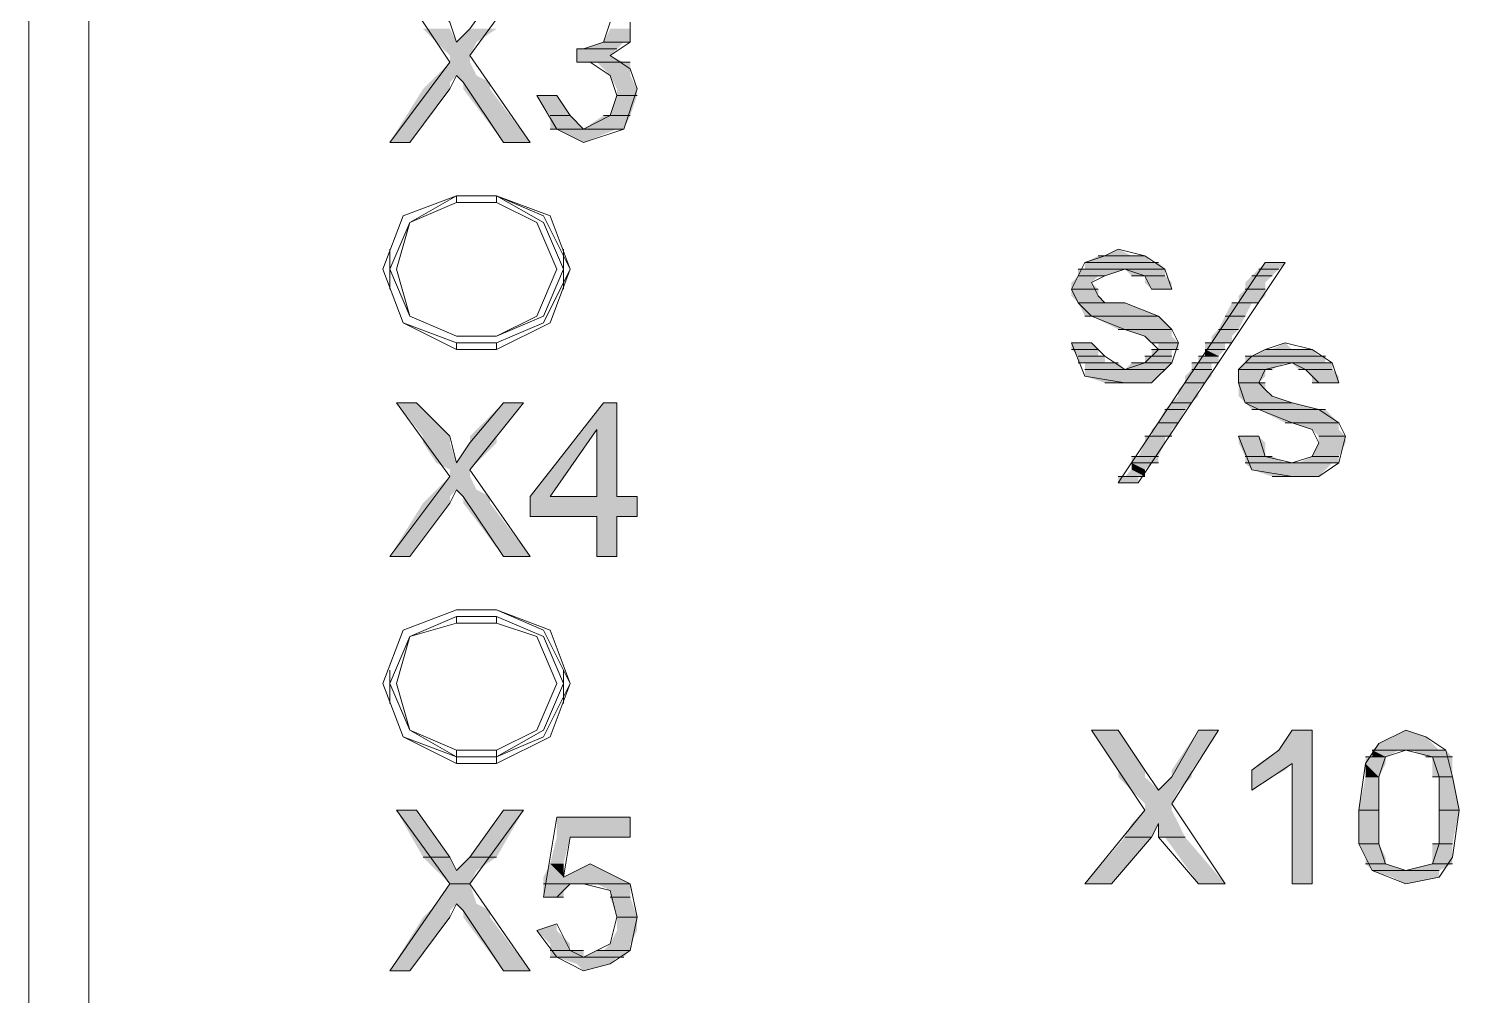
# Model space of a CAD drawing. Header units: millimetres. Extents: x 41 to 1635, y 11 to 1528.
# Drawn here: x 952.25 to 964.46, y 1153.17 to 1161.36 of the extents above; entities that cross this region are included whole.
import ezdxf

# ---------------------------------------------------------------- set-up
doc = ezdxf.new("R2010")
doc.units = ezdxf.units.MM
doc.header["$LTSCALE"] = 8
for name, color, linetype in [('Layer1', 3, 'CONTINUOUS'), ('PDF_Geometry', 7, 'CONTINUOUS'), ('PDF_Solid Fills', 7, 'CONTINUOUS')]:
    doc.layers.add(name, color=color, linetype=linetype)

# ---------------------------------------------------------------- blocks, each defined once
blk = doc.blocks.new('28SS211R')
at = {"layer": 'PDF_Geometry', "lineweight": 9}
for points in [[(0.177, 0.185), (0.177, -90.174), (45.384, -90.174), (45.894, -90.174)], [(45.894, -0.269), (-0.333, -0.269), (-0.333, -89.721)], [(4.595, -36.865), (4.539, -37.035), (4.369, -37.092), (4.312, -37.092), (4.312, -37.205), (4.425, -37.205), (4.595, -37.319), (4.652, -37.488), (4.595, -37.658), (4.369, -37.772), (4.255, -37.658), (4.142, -37.488), (3.972, -37.488), (4.142, -37.772), (4.369, -37.885), (4.709, -37.772), (4.822, -37.432), (4.765, -37.262), (4.595, -37.149), (4.765, -37.035), (4.765, -36.865)], [(3.292, -39.641), (2.839, -39.415), (2.669, -38.961), (2.839, -38.508), (3.292, -38.338), (3.292, -38.395)], [(3.292, -39.528), (2.896, -39.358), (2.726, -38.961), (2.896, -38.565), (3.292, -38.338), (2.839, -38.508), (2.669, -38.961), (2.839, -39.415), (3.292, -39.585)], [(3.292, -38.395), (2.896, -38.565), (2.783, -38.961), (2.896, -39.358), (3.292, -39.528)], [(3.292, -38.338), (3.292, -38.338)], [(3.292, -38.338), (3.632, -38.338), (3.292, -38.338), (3.632, -38.338), (3.632, -38.395)], [(3.632, -38.395), (3.292, -38.395)], [(3.632, -38.338), (3.632, -38.338)], [(3.632, -38.338), (4.086, -38.508), (4.255, -38.961), (4.086, -39.415), (3.632, -39.641), (3.632, -39.585)], [(3.632, -39.585), (4.029, -39.415), (4.255, -38.961), (4.029, -38.508), (3.632, -38.338)], [(3.632, -38.395), (3.972, -38.565), (4.142, -38.961), (3.972, -39.358), (3.632, -39.528), (4.029, -39.358), (4.199, -38.961), (4.029, -38.565), (3.632, -38.338)], [(2.726, -39.131), (2.726, -38.791)], [(4.199, -39.131), (4.199, -38.791)], [(8.958, -39.245), (8.788, -39.245), (8.731, -39.188), (8.674, -39.075), (8.788, -39.018), (8.958, -38.961), (9.127, -39.018), (9.184, -39.131), (9.354, -39.131), (9.297, -38.961), (9.127, -38.848), (8.901, -38.791), (8.788, -38.848), (8.618, -38.905), (8.561, -39.018), (8.504, -39.131), (8.561, -39.245), (8.674, -39.358), (8.958, -39.471), (9.127, -39.528), (9.241, -39.641), (9.127, -39.755), (8.958, -39.811), (8.788, -39.698), (8.674, -39.585), (8.504, -39.585), (8.618, -39.868)], [(8.618, -39.868), (8.958, -39.924), (9.184, -39.924), (9.354, -39.755), (9.411, -39.585), (9.354, -39.471), (9.241, -39.358), (8.958, -39.245)], [(3.292, -39.528), (3.292, -39.528)], [(3.632, -39.528), (3.632, -39.528)], [(3.632, -39.641), (3.292, -39.641), (3.292, -39.585)], [(3.292, -39.585), (3.632, -39.585)], [(3.292, -43.097), (2.839, -42.927), (2.669, -42.474), (2.839, -42.021), (3.292, -41.851), (2.839, -42.021), (2.669, -42.474), (2.839, -42.927), (3.292, -43.154)], [(3.292, -41.851), (3.292, -41.851)], [(3.632, -41.851), (3.632, -41.851)], [(3.632, -41.851), (4.029, -42.021), (4.255, -42.474), (4.029, -42.927), (3.632, -43.097), (3.632, -43.04)], [(3.632, -41.851), (4.086, -42.021), (4.255, -42.474), (4.086, -42.927), (3.632, -43.154), (3.632, -43.097)], [(3.292, -43.097), (2.896, -42.87), (2.726, -42.474), (2.896, -42.077), (3.292, -41.907), (3.292, -41.964)], [(3.292, -41.964), (2.896, -42.077), (2.783, -42.474), (2.896, -42.87), (3.292, -43.04)], [(3.292, -41.907), (3.632, -41.907), (3.632, -41.964)], [(3.632, -41.964), (3.292, -41.964)], [(3.632, -43.097), (4.029, -42.87), (4.199, -42.474), (4.029, -42.077), (3.632, -41.907)], [(3.632, -43.04), (3.972, -42.87), (4.142, -42.474), (3.972, -42.077), (3.632, -41.964)], [(2.726, -42.644), (2.726, -42.361)], [(4.199, -42.644), (4.199, -42.361)], [(3.292, -43.097), (3.632, -43.097), (3.292, -43.097), (3.292, -43.04)], [(3.292, -43.04), (3.632, -43.04)], [(3.632, -43.154), (3.292, -43.154), (3.292, -43.097)]]:
    blk.add_lwpolyline(points, dxfattribs=at)
for points in [[(2.896, -37.885), (3.236, -37.432), (3.292, -37.319), (3.349, -37.375), (3.689, -37.885), (3.916, -37.885), (3.406, -37.149), (3.859, -36.525), (3.689, -36.525), (3.406, -36.922), (3.292, -37.035), (3.236, -36.865), (2.952, -36.525), (2.783, -36.525), (3.236, -37.205), (2.726, -37.885)], [(4.312, -37.092), (4.369, -37.092)], [(4.369, -37.092), (4.652, -37.092)], [(4.369, -37.092), (4.652, -37.092)], [(4.539, -37.035), (4.709, -37.035)], [(4.539, -37.035), (4.765, -37.035), (4.709, -37.035)], [(4.312, -37.205), (4.425, -37.205), (4.312, -37.205)], [(4.425, -37.205), (4.765, -37.205)], [(4.425, -37.205), (4.765, -37.205)], [(4.142, -37.488), (3.972, -37.488), (4.142, -37.488)], [(4.652, -37.488), (4.822, -37.488)], [(4.652, -37.488), (4.822, -37.488)], [(4.652, -37.488), (4.822, -37.488)], [(4.652, -37.488), (4.822, -37.488)], [(4.086, -37.658), (4.255, -37.658)], [(4.086, -37.658), (4.255, -37.658)], [(4.595, -37.658), (4.539, -37.658), (4.765, -37.658)], [(4.595, -37.658), (4.765, -37.658)], [(4.086, -37.772), (4.709, -37.772)], [(4.086, -37.772), (4.709, -37.772)], [(4.142, -37.772), (4.652, -37.772)], [(4.142, -37.772), (4.709, -37.772), (4.652, -37.772)], [(2.726, -37.885), (2.896, -37.885)], [(3.689, -37.885), (3.916, -37.885)], [(8.618, -38.905), (9.241, -38.905)], [(8.618, -38.905), (9.241, -38.905)], [(8.788, -38.848), (8.731, -38.848), (9.127, -38.848)], [(8.788, -38.848), (9.127, -38.848)], [(9.071, -40.774), (10.317, -38.905), (10.147, -38.905), (8.901, -40.774)], [(10.147, -38.905), (10.317, -38.905)], [(8.618, -38.961), (8.561, -38.961), (9.297, -38.961)], [(8.561, -39.018), (8.788, -39.018)], [(8.561, -39.018), (8.788, -39.018)], [(8.561, -39.018), (8.731, -39.018)], [(8.561, -39.018), (8.788, -39.018), (8.731, -39.018)], [(8.618, -38.961), (9.297, -38.961)], [(9.014, -39.018), (9.297, -39.018)], [(9.014, -39.018), (9.297, -39.018)], [(9.071, -39.018), (9.297, -39.018)], [(9.071, -39.018), (9.297, -39.018)], [(10.034, -39.018), (10.204, -39.018)], [(10.034, -39.018), (10.204, -39.018)], [(10.034, -39.018), (10.204, -39.018)], [(10.034, -39.018), (10.204, -39.018)], [(10.091, -38.961), (10.261, -38.961)], [(10.091, -38.961), (10.261, -38.961)], [(8.504, -39.131), (8.731, -39.131)], [(8.504, -39.131), (8.731, -39.131)], [(8.504, -39.131), (8.731, -39.131)], [(8.504, -39.131), (8.731, -39.131)], [(9.184, -39.131), (9.297, -39.131)], [(9.184, -39.131), (9.354, -39.131), (9.297, -39.131)], [(9.184, -39.131), (9.297, -39.131), (9.184, -39.131)], [(9.977, -39.131), (10.147, -39.131)], [(9.977, -39.131), (10.147, -39.131)], [(9.977, -39.131), (10.147, -39.131)], [(9.977, -39.131), (10.147, -39.131)], [(8.561, -39.245), (8.958, -39.245)], [(8.561, -39.245), (8.958, -39.245)], [(8.561, -39.245), (8.958, -39.245)], [(8.561, -39.245), (8.958, -39.245)], [(9.921, -39.245), (9.864, -39.245), (10.034, -39.245)], [(9.864, -39.245), (10.034, -39.245)], [(9.864, -39.245), (10.034, -39.245)], [(9.921, -39.245), (10.091, -39.245), (10.034, -39.245)], [(8.618, -39.358), (9.241, -39.358)], [(8.618, -39.358), (9.241, -39.358)], [(9.807, -39.358), (9.977, -39.358)], [(9.807, -39.358), (9.977, -39.358)], [(3.632, -39.528), (3.292, -39.528)], [(8.901, -39.471), (9.354, -39.471)], [(8.901, -39.471), (9.354, -39.471)], [(9.751, -39.471), (9.921, -39.471)], [(9.751, -39.471), (9.921, -39.471)], [(8.674, -39.585), (8.504, -39.585), (8.674, -39.585)], [(8.504, -39.585), (8.674, -39.585)], [(8.504, -39.585), (8.674, -39.585)], [(8.504, -39.585), (8.674, -39.585)], [(8.504, -39.585), (8.674, -39.585)], [(8.504, -39.641), (8.731, -39.641)], [(8.504, -39.641), (8.731, -39.641)], [(8.504, -39.641), (8.731, -39.641)], [(8.504, -39.641), (8.731, -39.641)], [(9.184, -39.585), (9.411, -39.585)], [(9.184, -39.585), (9.411, -39.585)], [(9.184, -39.585), (9.411, -39.585)], [(9.184, -39.585), (9.411, -39.585)], [(9.184, -39.585), (9.411, -39.585)], [(9.184, -39.585), (9.411, -39.585)], [(9.241, -39.641), (9.184, -39.641), (9.354, -39.641)], [(9.241, -39.641), (9.411, -39.641)], [(9.241, -39.641), (9.411, -39.641)], [(9.241, -39.641), (9.411, -39.641), (9.354, -39.641)], [(9.694, -39.585), (9.637, -39.585), (9.864, -39.585)], [(9.637, -39.585), (9.807, -39.585)], [(9.637, -39.585), (9.864, -39.585), (9.807, -39.585)], [(9.637, -39.641), (9.807, -39.641)], [(9.637, -39.641), (9.807, -39.641)], [(9.637, -39.641), (9.807, -39.641)], [(9.637, -39.641), (9.807, -39.641)], [(9.694, -39.585), (9.864, -39.585)], [(9.694, -39.585), (9.864, -39.585)], [(9.694, -39.585), (9.864, -39.585)], [(10.034, -40.661), (10.374, -40.718), (10.6, -40.718), (10.77, -40.604), (10.827, -40.378), (10.77, -40.264), (10.6, -40.151), (10.374, -40.094), (10.204, -40.038), (10.147, -39.981), (10.091, -39.924), (10.147, -39.811), (10.374, -39.755), (10.487, -39.811), (10.6, -39.924), (10.77, -39.924), (10.714, -39.755), (10.544, -39.641), (10.317, -39.585), (10.147, -39.641), (10.034, -39.698), (9.921, -39.811), (9.921, -39.924), (9.977, -40.094), (10.091, -40.151), (10.374, -40.264), (10.544, -40.321), (10.6, -40.434), (10.544, -40.548), (10.374, -40.604), (10.147, -40.548), (10.091, -40.378), (9.921, -40.378)], [(10.204, -39.641), (10.147, -39.641), (10.43, -39.641)], [(10.147, -39.641), (10.544, -39.641)], [(10.147, -39.641), (10.544, -39.641)], [(10.204, -39.641), (10.43, -39.641)], [(8.561, -39.698), (8.788, -39.698)], [(8.561, -39.698), (8.788, -39.698)], [(8.561, -39.755), (8.788, -39.755)], [(8.561, -39.755), (8.788, -39.755)], [(8.561, -39.755), (8.844, -39.755)], [(8.561, -39.755), (8.844, -39.755)], [(8.618, -39.755), (8.901, -39.755)], [(8.618, -39.755), (8.901, -39.755)], [(9.071, -39.755), (9.014, -39.755), (9.354, -39.755)], [(9.127, -39.755), (9.071, -39.755), (9.354, -39.755)], [(9.071, -39.755), (9.354, -39.755)], [(9.184, -39.698), (9.127, -39.698), (9.354, -39.698)], [(9.127, -39.755), (9.354, -39.755)], [(9.127, -39.755), (9.354, -39.755)], [(9.127, -39.755), (9.354, -39.755)], [(9.184, -39.698), (9.354, -39.698)], [(9.581, -39.755), (9.524, -39.755), (9.694, -39.755)], [(9.637, -39.698), (9.581, -39.698), (9.751, -39.698)], [(9.581, -39.755), (9.751, -39.755)], [(9.581, -39.755), (9.751, -39.755)], [(9.581, -39.755), (9.694, -39.755)], [(9.581, -39.755), (9.751, -39.755), (9.694, -39.755)], [(9.581, -39.755), (9.694, -39.755)], [(9.637, -39.698), (9.751, -39.698)], [(10.034, -39.698), (9.977, -39.698), (10.657, -39.698)], [(9.977, -39.755), (10.714, -39.755)], [(9.977, -39.755), (10.714, -39.755)], [(9.977, -39.755), (10.714, -39.755)], [(9.977, -39.755), (10.714, -39.755)], [(9.977, -39.755), (10.317, -39.755)], [(9.977, -39.755), (10.374, -39.755), (10.317, -39.755)], [(10.034, -39.698), (10.657, -39.698)], [(10.374, -39.755), (10.714, -39.755)], [(10.374, -39.755), (10.714, -39.755)], [(8.618, -39.811), (8.958, -39.811)], [(8.618, -39.811), (8.958, -39.811)], [(8.618, -39.811), (9.297, -39.811)], [(8.618, -39.811), (9.297, -39.811)], [(8.618, -39.811), (9.297, -39.811)], [(8.618, -39.811), (9.297, -39.811)], [(8.958, -39.811), (9.297, -39.811)], [(8.958, -39.811), (9.297, -39.811)], [(9.524, -39.811), (9.694, -39.811)], [(9.524, -39.811), (9.694, -39.811)], [(9.524, -39.811), (9.694, -39.811)], [(9.524, -39.811), (9.694, -39.811)], [(9.524, -39.811), (9.694, -39.811)], [(9.524, -39.811), (9.694, -39.811)], [(9.921, -39.811), (10.204, -39.811)], [(9.921, -39.811), (10.204, -39.811)], [(9.921, -39.811), (10.147, -39.811)], [(9.921, -39.811), (10.204, -39.811), (10.147, -39.811)], [(9.921, -39.811), (10.147, -39.811)], [(9.921, -39.811), (10.147, -39.811)], [(10.43, -39.811), (10.714, -39.811)], [(10.43, -39.811), (10.714, -39.811)], [(10.43, -39.811), (10.714, -39.811)], [(10.43, -39.811), (10.714, -39.811)], [(10.487, -39.811), (10.714, -39.811)], [(10.487, -39.811), (10.714, -39.811)], [(8.788, -39.924), (9.184, -39.924)], [(8.788, -39.924), (9.184, -39.924)], [(8.788, -39.924), (9.127, -39.924)], [(8.788, -39.924), (9.184, -39.924), (9.127, -39.924)], [(8.844, -39.924), (9.071, -39.924)], [(8.844, -39.924), (9.127, -39.924), (9.071, -39.924)], [(8.901, -39.924), (8.958, -39.924)], [(8.901, -39.924), (9.071, -39.924), (8.958, -39.924)], [(8.958, -39.924), (8.958, -39.924)], [(9.467, -39.924), (9.637, -39.924)], [(9.467, -39.924), (9.637, -39.924)], [(9.467, -39.924), (9.637, -39.924)], [(9.467, -39.924), (9.637, -39.924)], [(9.467, -39.924), (9.637, -39.924)], [(9.467, -39.924), (9.637, -39.924)], [(9.467, -39.924), (9.637, -39.924)], [(9.467, -39.924), (9.637, -39.924)], [(9.467, -39.924), (9.637, -39.924)], [(9.467, -39.924), (9.637, -39.924)], [(9.921, -39.924), (10.091, -39.924)], [(9.921, -39.924), (10.091, -39.924)], [(9.921, -39.924), (10.147, -39.924)], [(9.921, -39.924), (10.147, -39.924)], [(9.921, -39.924), (10.147, -39.924)], [(9.921, -39.924), (10.147, -39.924)], [(9.921, -39.924), (10.147, -39.924)], [(9.921, -39.924), (10.147, -39.924)], [(9.921, -39.924), (10.147, -39.924)], [(9.921, -39.924), (10.147, -39.924)], [(10.544, -39.924), (10.77, -39.924)], [(10.544, -39.924), (10.77, -39.924)], [(10.544, -39.924), (10.77, -39.924)], [(10.544, -39.924), (10.77, -39.924)], [(10.6, -39.924), (10.714, -39.924)], [(10.6, -39.924), (10.77, -39.924), (10.714, -39.924)], [(10.6, -39.924), (10.714, -39.924), (10.6, -39.924)], [(2.896, -41.397), (3.236, -40.944), (3.292, -40.831), (3.349, -40.888), (3.689, -41.397), (3.916, -41.397), (3.406, -40.661), (3.859, -40.094), (3.689, -40.094), (3.406, -40.434), (3.292, -40.604), (3.236, -40.378), (2.952, -40.094), (2.783, -40.094), (3.236, -40.718), (2.726, -41.397)], [(2.783, -40.094), (2.952, -40.094)], [(3.689, -40.094), (3.859, -40.094)], [(4.652, -41.397), (4.652, -41.058), (4.822, -41.058), (4.822, -40.888), (4.652, -40.888), (4.652, -40.094), (4.539, -40.094), (3.916, -40.888), (3.916, -41.058), (4.482, -41.058), (4.482, -41.397)], [(4.539, -40.094), (4.652, -40.094)], [(9.297, -40.151), (9.467, -40.151)], [(9.297, -40.151), (9.467, -40.151)], [(9.354, -40.094), (9.524, -40.094)], [(9.354, -40.094), (9.524, -40.094)], [(9.977, -40.094), (10.374, -40.094)], [(9.977, -40.094), (10.374, -40.094)], [(10.034, -40.151), (10.657, -40.151)], [(10.034, -40.151), (10.657, -40.151)], [(9.241, -40.264), (9.411, -40.264)], [(9.241, -40.264), (9.411, -40.264)], [(10.317, -40.264), (10.77, -40.264)], [(10.317, -40.264), (10.77, -40.264)], [(4.086, -40.888), (4.482, -40.321), (4.482, -40.888)], [(9.184, -40.378), (9.127, -40.378), (9.297, -40.378)], [(9.127, -40.378), (9.297, -40.378)], [(9.127, -40.378), (9.297, -40.378)], [(9.184, -40.378), (9.354, -40.378), (9.297, -40.378)], [(10.091, -40.378), (9.921, -40.378), (10.091, -40.378)], [(9.921, -40.378), (10.091, -40.378)], [(9.921, -40.378), (10.091, -40.378)], [(10.6, -40.378), (10.827, -40.378)], [(10.6, -40.378), (10.827, -40.378)], [(10.6, -40.378), (10.827, -40.378)], [(10.6, -40.378), (10.827, -40.378)], [(9.071, -40.548), (9.014, -40.548), (9.241, -40.548)], [(9.014, -40.604), (9.184, -40.604)], [(9.014, -40.604), (9.241, -40.604), (9.184, -40.604)], [(9.071, -40.548), (9.241, -40.548)], [(9.977, -40.548), (10.204, -40.548)], [(9.977, -40.548), (10.204, -40.548)], [(9.977, -40.604), (10.374, -40.604)], [(9.977, -40.604), (10.374, -40.604)], [(10.43, -40.604), (10.374, -40.604), (10.714, -40.604)], [(10.43, -40.604), (10.77, -40.604), (10.714, -40.604)], [(10.544, -40.548), (10.77, -40.548)], [(10.544, -40.548), (10.77, -40.548)], [(8.958, -40.718), (8.901, -40.718), (9.071, -40.718)], [(8.901, -40.774), (9.071, -40.774)], [(8.958, -40.718), (9.127, -40.718), (9.071, -40.718)], [(10.204, -40.718), (10.6, -40.718), (10.374, -40.718)], [(4.086, -40.888), (4.482, -40.888)], [(4.652, -40.888), (4.822, -40.888)], [(3.916, -41.058), (4.482, -41.058)], [(4.652, -41.058), (4.822, -41.058)], [(2.726, -41.397), (2.896, -41.397)], [(3.689, -41.397), (3.916, -41.397)], [(4.482, -41.397), (4.652, -41.397)], [(3.292, -41.851), (3.632, -41.851)], [(8.844, -44.173), (9.184, -43.777), (9.241, -43.663), (9.241, -43.777), (9.581, -44.173), (9.807, -44.173), (9.354, -43.494), (9.751, -42.87), (9.581, -42.87), (9.354, -43.267), (9.241, -43.38), (9.127, -43.21), (8.901, -42.87), (8.674, -42.87), (9.127, -43.55), (8.618, -44.173)], [(8.674, -42.87), (8.901, -42.87)], [(9.581, -42.87), (9.751, -42.87)], [(10.544, -42.87), (10.374, -42.87), (10.261, -43.04), (10.034, -43.21), (10.034, -43.38), (10.204, -43.267), (10.374, -43.154), (10.374, -44.173), (10.544, -44.173)], [(10.374, -42.87), (10.544, -42.87)], [(11.054, -44.06), (11.337, -44.173), (11.62, -44.117), (11.733, -43.947), (11.79, -43.55), (11.733, -43.267), (11.677, -43.04), (11.507, -42.927), (11.337, -42.87), (11.11, -42.984), (10.997, -43.154), (10.94, -43.55), (10.94, -43.833)], [(11.054, -43.04), (11.28, -43.04)], [(11.054, -43.04), (11.337, -43.04), (11.28, -43.04)], [(11.167, -43.097), (11.337, -43.04), (11.563, -43.097), (11.62, -43.267), (11.62, -43.55), (11.62, -43.833), (11.563, -44.003), (11.337, -44.06), (11.167, -44.003), (11.11, -43.833), (11.11, -43.55), (11.11, -43.267)], [(11.337, -43.04), (11.677, -43.04)], [(11.337, -43.04), (11.677, -43.04)], [(11.054, -43.097), (10.997, -43.097), (11.167, -43.097)], [(11.054, -43.097), (11.167, -43.097)], [(11.507, -43.097), (11.733, -43.097)], [(11.507, -43.097), (11.733, -43.097)], [(10.997, -43.267), (11.11, -43.267)], [(10.997, -43.267), (11.11, -43.267)], [(10.997, -43.267), (11.11, -43.267)], [(10.997, -43.267), (11.11, -43.267)], [(11.563, -43.267), (11.733, -43.267)], [(11.563, -43.267), (11.733, -43.267)], [(11.62, -43.267), (11.733, -43.267)], [(11.62, -43.267), (11.733, -43.267)], [(2.896, -44.91), (3.236, -44.457), (3.292, -44.343), (3.349, -44.4), (3.689, -44.91), (3.916, -44.91), (3.406, -44.173), (3.859, -43.55), (3.689, -43.55), (3.406, -43.947), (3.292, -44.06), (3.236, -43.947), (2.952, -43.55), (2.783, -43.55), (3.236, -44.173), (2.726, -44.91)], [(2.783, -43.55), (2.952, -43.55)], [(3.689, -43.55), (3.859, -43.55)], [(10.94, -43.55), (11.11, -43.55)], [(10.94, -43.55), (11.11, -43.55)], [(11.62, -43.55), (11.79, -43.55)], [(11.62, -43.55), (11.79, -43.55)], [(4.142, -44.796), (4.369, -44.91), (4.595, -44.853), (4.765, -44.74), (4.822, -44.457), (4.765, -44.173), (4.425, -44.003), (4.199, -44.117), (4.255, -43.777), (4.765, -43.777), (4.765, -43.607), (4.142, -43.607), (4.029, -44.287), (4.142, -44.287), (4.255, -44.173), (4.369, -44.173), (4.595, -44.23), (4.652, -44.457), (4.595, -44.683), (4.369, -44.796), (4.255, -44.74), (4.142, -44.513), (3.972, -44.57)], [(4.142, -43.607), (4.765, -43.607)], [(4.255, -43.777), (4.765, -43.777)], [(8.958, -43.777), (9.184, -43.777)], [(8.958, -43.777), (9.184, -43.777)], [(9.241, -43.777), (9.467, -43.777)], [(9.241, -43.777), (9.467, -43.777)], [(3.009, -43.947), (3.236, -43.947)], [(3.009, -43.947), (3.236, -43.947)], [(3.406, -43.947), (3.632, -43.947)], [(3.406, -43.947), (3.632, -43.947)], [(10.94, -43.833), (11.11, -43.833)], [(10.94, -43.833), (11.11, -43.833)], [(10.94, -43.833), (11.11, -43.833)], [(10.94, -43.833), (11.11, -43.833)], [(11.62, -43.833), (11.563, -43.833), (11.733, -43.833)], [(11.62, -43.833), (11.733, -43.833)], [(11.62, -43.833), (11.733, -43.833)], [(11.62, -43.833), (11.733, -43.833)], [(10.997, -44.003), (11.167, -44.003)], [(10.997, -44.003), (11.167, -44.003)], [(11.054, -44.06), (11.337, -44.06)], [(11.054, -44.06), (11.337, -44.06)], [(11.337, -44.06), (11.62, -44.06)], [(11.337, -44.06), (11.62, -44.06)], [(11.563, -44.003), (11.733, -44.003)], [(11.563, -44.003), (11.733, -44.003)], [(3.236, -44.173), (3.406, -44.173)], [(3.236, -44.173), (3.406, -44.173)], [(4.029, -44.173), (4.765, -44.173)], [(4.029, -44.173), (4.765, -44.173)], [(4.029, -44.173), (4.255, -44.173)], [(4.029, -44.173), (4.369, -44.173), (4.255, -44.173)], [(4.369, -44.173), (4.765, -44.173)], [(4.369, -44.173), (4.765, -44.173)], [(8.618, -44.173), (8.844, -44.173)], [(9.581, -44.173), (9.807, -44.173)], [(10.374, -44.173), (10.544, -44.173)], [(4.029, -44.287), (4.199, -44.287), (4.142, -44.287)], [(4.595, -44.287), (4.765, -44.287)], [(4.595, -44.287), (4.765, -44.287)], [(4.652, -44.457), (4.822, -44.457)], [(4.652, -44.457), (4.822, -44.457)], [(4.086, -44.74), (4.369, -44.74)], [(4.086, -44.74), (4.369, -44.74)], [(4.086, -44.796), (4.652, -44.796)], [(4.086, -44.796), (4.709, -44.796), (4.652, -44.796)], [(4.539, -44.74), (4.482, -44.74), (4.765, -44.74)], [(4.539, -44.74), (4.765, -44.74)], [(2.726, -44.91), (2.896, -44.91)], [(3.689, -44.91), (3.916, -44.91)]]:
    blk.add_lwpolyline(points, close=True, dxfattribs=at)
at = {"layer": 'PDF_Solid Fills', "lineweight": 9, "transparency": 33554559}
for points in [[(3.009, -36.922), (3.122, -37.035), (3.292, -37.035)], [(3.009, -36.922), (3.236, -36.922), (3.292, -37.035)], [(3.406, -36.922), (3.292, -37.035), (3.462, -37.035)], [(3.406, -36.922), (3.632, -36.922), (3.462, -37.035)], [(4.595, -36.922), (4.539, -37.035), (4.765, -37.035)], [(4.595, -36.922), (4.765, -36.922), (4.765, -37.035)], [(3.122, -37.035), (3.236, -37.149), (3.406, -37.149)], [(3.122, -37.035), (3.462, -37.035), (3.406, -37.149)], [(4.312, -37.092), (4.312, -37.149), (4.595, -37.149)], [(4.312, -37.092), (4.652, -37.092), (4.595, -37.149)], [(4.539, -37.035), (4.369, -37.092), (4.652, -37.092)], [(4.539, -37.035), (4.709, -37.035), (4.652, -37.092)], [(3.236, -37.205), (3.122, -37.319), (3.462, -37.319)], [(3.236, -37.149), (3.236, -37.205), (3.406, -37.205)], [(3.236, -37.149), (3.406, -37.149), (3.406, -37.205)], [(3.236, -37.205), (3.406, -37.205), (3.462, -37.319)], [(4.312, -37.149), (4.312, -37.205), (4.709, -37.205)], [(4.312, -37.149), (4.595, -37.149), (4.709, -37.205)], [(4.482, -37.205), (4.539, -37.262), (4.765, -37.262)], [(4.482, -37.205), (4.765, -37.205), (4.765, -37.262)], [(3.122, -37.319), (3.066, -37.375), (3.236, -37.375)], [(3.122, -37.319), (3.292, -37.319), (3.236, -37.375)], [(3.292, -37.319), (3.349, -37.375), (3.576, -37.375)], [(3.292, -37.319), (3.462, -37.319), (3.576, -37.375)], [(4.539, -37.262), (4.595, -37.319), (4.765, -37.319)], [(4.539, -37.262), (4.765, -37.262), (4.765, -37.319)], [(4.595, -37.319), (4.652, -37.432), (4.822, -37.432)], [(4.595, -37.319), (4.765, -37.319), (4.822, -37.432)], [(3.009, -37.432), (2.726, -37.885), (2.896, -37.885)], [(3.009, -37.432), (3.236, -37.432), (2.896, -37.885)], [(3.066, -37.375), (3.009, -37.432), (3.236, -37.432)], [(3.066, -37.375), (3.236, -37.375), (3.236, -37.432)], [(3.349, -37.375), (3.349, -37.432), (3.576, -37.432)], [(3.349, -37.375), (3.576, -37.375), (3.576, -37.432)], [(3.349, -37.432), (3.689, -37.885), (3.916, -37.885)], [(3.349, -37.432), (3.576, -37.432), (3.916, -37.885)], [(4.652, -37.432), (4.652, -37.488), (4.822, -37.488)], [(4.652, -37.432), (4.822, -37.432), (4.822, -37.488)], [(3.972, -37.488), (4.086, -37.658), (4.255, -37.658)], [(3.972, -37.488), (4.142, -37.488), (4.255, -37.658)], [(4.652, -37.488), (4.595, -37.658), (4.765, -37.658)], [(4.652, -37.488), (4.822, -37.488), (4.765, -37.658)], [(4.086, -37.658), (4.086, -37.772), (4.369, -37.772)], [(4.086, -37.658), (4.255, -37.658), (4.369, -37.772)], [(4.539, -37.658), (4.369, -37.772), (4.709, -37.772)], [(4.539, -37.658), (4.765, -37.658), (4.709, -37.772)], [(4.142, -37.772), (4.652, -37.772), (4.369, -37.885)], [(8.901, -38.791), (8.788, -38.848), (9.014, -38.848)], [(8.731, -38.848), (8.618, -38.905), (9.184, -38.905)], [(8.618, -38.905), (8.618, -38.961), (9.297, -38.961)], [(8.618, -38.905), (9.241, -38.905), (9.297, -38.961)], [(8.731, -38.848), (9.127, -38.848), (9.184, -38.905)], [(10.147, -38.905), (10.091, -38.961), (10.261, -38.961)], [(10.147, -38.905), (10.317, -38.905), (10.261, -38.961)], [(8.561, -39.018), (8.504, -39.075), (8.674, -39.075)], [(8.561, -38.961), (8.561, -39.018), (8.788, -39.018)], [(8.561, -38.961), (8.958, -38.961), (8.788, -39.018)], [(8.561, -39.018), (8.731, -39.018), (8.674, -39.075)], [(8.958, -38.961), (9.014, -39.018), (9.297, -39.018)], [(8.958, -38.961), (9.297, -38.961), (9.297, -39.018)], [(9.127, -39.018), (9.127, -39.075), (9.354, -39.075)], [(9.127, -39.018), (9.297, -39.018), (9.354, -39.075)], [(10.034, -39.018), (9.977, -39.075), (10.147, -39.075)], [(10.091, -38.961), (10.034, -39.018), (10.204, -39.018)], [(10.034, -39.018), (10.204, -39.018), (10.147, -39.075)], [(10.091, -38.961), (10.261, -38.961), (10.204, -39.018)], [(8.504, -39.075), (8.504, -39.131), (8.731, -39.131)], [(8.504, -39.075), (8.674, -39.075), (8.731, -39.131)], [(8.504, -39.131), (8.504, -39.188), (8.731, -39.188)], [(8.504, -39.131), (8.731, -39.131), (8.731, -39.188)], [(8.504, -39.188), (8.561, -39.245), (8.788, -39.245)], [(8.504, -39.188), (8.731, -39.188), (8.788, -39.245)], [(9.127, -39.075), (9.184, -39.131), (9.354, -39.131)], [(9.127, -39.075), (9.354, -39.075), (9.354, -39.131)], [(9.977, -39.131), (9.921, -39.188), (10.147, -39.188)], [(9.921, -39.188), (9.921, -39.245), (10.091, -39.245)], [(9.921, -39.188), (10.147, -39.188), (10.091, -39.245)], [(9.977, -39.075), (9.977, -39.131), (10.147, -39.131)], [(9.977, -39.075), (10.147, -39.075), (10.147, -39.131)], [(9.977, -39.131), (10.147, -39.131), (10.147, -39.188)], [(8.561, -39.245), (8.618, -39.358), (9.241, -39.358)], [(8.561, -39.245), (8.958, -39.245), (9.241, -39.358)], [(9.864, -39.245), (9.807, -39.358), (9.977, -39.358)], [(9.864, -39.245), (10.034, -39.245), (9.977, -39.358)], [(8.674, -39.358), (8.901, -39.471), (9.354, -39.471)], [(8.674, -39.358), (9.241, -39.358), (9.354, -39.471)], [(9.807, -39.358), (9.751, -39.471), (9.921, -39.471)], [(9.807, -39.358), (9.977, -39.358), (9.921, -39.471)], [(8.958, -39.471), (9.127, -39.528), (9.354, -39.528)], [(8.958, -39.471), (9.354, -39.471), (9.354, -39.528)], [(9.127, -39.528), (9.184, -39.585), (9.411, -39.585)], [(9.127, -39.528), (9.354, -39.528), (9.411, -39.585)], [(9.751, -39.471), (9.694, -39.528), (9.864, -39.528)], [(9.694, -39.528), (9.694, -39.585), (9.864, -39.585)], [(9.694, -39.528), (9.864, -39.528), (9.864, -39.585)], [(9.751, -39.471), (9.921, -39.471), (9.864, -39.528)], [(8.504, -39.585), (8.504, -39.641), (8.731, -39.641)], [(8.504, -39.585), (8.674, -39.585), (8.731, -39.641)], [(8.504, -39.641), (8.561, -39.698), (8.731, -39.698)], [(8.504, -39.641), (8.731, -39.641), (8.731, -39.698)], [(9.184, -39.641), (9.184, -39.698), (9.354, -39.698)], [(9.184, -39.641), (9.354, -39.641), (9.354, -39.698)], [(9.241, -39.585), (9.241, -39.641), (9.411, -39.641)], [(9.241, -39.585), (9.411, -39.585), (9.411, -39.641)], [(9.637, -39.585), (9.637, -39.641), (9.807, -39.641)], [(9.637, -39.585), (9.807, -39.585), (9.807, -39.641)], [(9.637, -39.641), (9.637, -39.698), (9.751, -39.698)], [(9.637, -39.641), (9.807, -39.641), (9.751, -39.698)], [(10.147, -39.641), (10.034, -39.698), (10.6, -39.698)], [(10.147, -39.641), (10.544, -39.641), (10.6, -39.698)], [(10.317, -39.585), (10.204, -39.641), (10.374, -39.641)], [(8.561, -39.698), (8.561, -39.754), (8.788, -39.754)], [(8.561, -39.698), (8.788, -39.698), (8.788, -39.754)], [(8.618, -39.755), (8.618, -39.811), (8.958, -39.811)], [(8.618, -39.755), (8.901, -39.755), (8.958, -39.811)], [(9.014, -39.755), (8.958, -39.811), (9.297, -39.811)], [(9.014, -39.755), (9.354, -39.755), (9.297, -39.811)], [(9.127, -39.698), (9.127, -39.754), (9.354, -39.754)], [(9.127, -39.698), (9.354, -39.698), (9.354, -39.754)], [(9.524, -39.755), (9.524, -39.811), (9.694, -39.811)], [(9.524, -39.755), (9.694, -39.755), (9.694, -39.811)], [(9.581, -39.698), (9.581, -39.754), (9.751, -39.754)], [(9.581, -39.698), (9.751, -39.698), (9.751, -39.754)], [(9.977, -39.755), (9.921, -39.811), (10.204, -39.811)], [(9.977, -39.698), (9.977, -39.754), (10.657, -39.754)], [(9.977, -39.698), (10.657, -39.698), (10.657, -39.754)], [(9.977, -39.755), (10.317, -39.755), (10.204, -39.811)], [(10.374, -39.755), (10.43, -39.811), (10.714, -39.811)], [(10.374, -39.755), (10.714, -39.755), (10.714, -39.811)], [(8.618, -39.811), (8.618, -39.868), (9.241, -39.868)], [(8.618, -39.811), (9.297, -39.811), (9.241, -39.868)], [(8.618, -39.868), (8.788, -39.924), (9.184, -39.924)], [(8.618, -39.868), (9.241, -39.868), (9.184, -39.924)], [(9.524, -39.811), (9.467, -39.868), (9.694, -39.868)], [(9.467, -39.868), (9.467, -39.924), (9.637, -39.924)], [(9.467, -39.868), (9.694, -39.868), (9.637, -39.924)], [(9.524, -39.811), (9.694, -39.811), (9.694, -39.868)], [(9.921, -39.811), (9.921, -39.868), (10.147, -39.868)], [(9.921, -39.811), (10.147, -39.811), (10.147, -39.868)], [(9.921, -39.868), (9.921, -39.924), (10.091, -39.924)], [(9.921, -39.868), (10.147, -39.868), (10.091, -39.924)], [(10.487, -39.811), (10.544, -39.868), (10.77, -39.868)], [(10.487, -39.811), (10.714, -39.811), (10.77, -39.868)], [(10.544, -39.868), (10.544, -39.924), (10.77, -39.924)], [(10.544, -39.868), (10.77, -39.868), (10.77, -39.924)], [(9.411, -40.038), (9.354, -40.094), (9.524, -40.094)], [(9.467, -39.924), (9.411, -39.981), (9.581, -39.981)], [(9.411, -39.981), (9.411, -40.038), (9.581, -40.038)], [(9.411, -39.981), (9.581, -39.981), (9.581, -40.038)], [(9.411, -40.038), (9.581, -40.038), (9.524, -40.094)], [(9.467, -39.924), (9.637, -39.924), (9.581, -39.981)], [(9.921, -39.924), (9.921, -39.981), (10.147, -39.981)], [(9.921, -39.924), (10.147, -39.924), (10.147, -39.981)], [(9.921, -39.981), (9.921, -40.038), (10.204, -40.038)], [(9.921, -39.981), (10.147, -39.981), (10.204, -40.038)], [(9.921, -40.038), (9.977, -40.094), (10.374, -40.094)], [(9.921, -40.038), (10.204, -40.038), (10.374, -40.094)], [(2.783, -40.094), (3.009, -40.378), (3.236, -40.378)], [(2.783, -40.094), (2.952, -40.094), (3.236, -40.378)], [(3.689, -40.094), (3.406, -40.378), (3.632, -40.378)], [(3.689, -40.094), (3.859, -40.094), (3.632, -40.378)], [(4.539, -40.094), (4.369, -40.321), (4.652, -40.321)], [(4.539, -40.094), (4.652, -40.094), (4.652, -40.321)], [(9.297, -40.151), (9.241, -40.264), (9.411, -40.264)], [(9.354, -40.094), (9.297, -40.151), (9.467, -40.151)], [(9.297, -40.151), (9.467, -40.151), (9.411, -40.264)], [(9.354, -40.094), (9.524, -40.094), (9.467, -40.151)], [(9.977, -40.094), (10.034, -40.151), (10.6, -40.151)], [(9.977, -40.094), (10.374, -40.094), (10.6, -40.151)], [(10.091, -40.151), (10.317, -40.264), (10.77, -40.264)], [(10.091, -40.151), (10.657, -40.151), (10.77, -40.264)], [(9.241, -40.264), (9.184, -40.321), (9.354, -40.321)], [(9.241, -40.264), (9.411, -40.264), (9.354, -40.321)], [(10.374, -40.264), (10.544, -40.321), (10.77, -40.321)], [(10.374, -40.264), (10.77, -40.264), (10.77, -40.321)], [(3.009, -40.378), (3.009, -40.434), (3.236, -40.434)], [(3.009, -40.378), (3.236, -40.378), (3.236, -40.434)], [(3.406, -40.378), (3.406, -40.434), (3.632, -40.434)], [(3.406, -40.378), (3.632, -40.378), (3.632, -40.434)], [(4.369, -40.321), (3.916, -40.888), (4.086, -40.888)], [(4.369, -40.321), (4.482, -40.321), (4.086, -40.888)], [(4.482, -40.321), (4.482, -40.888), (4.652, -40.888)], [(4.482, -40.321), (4.652, -40.321), (4.652, -40.888)], [(9.127, -40.378), (9.127, -40.434), (9.297, -40.434)], [(9.127, -40.378), (9.297, -40.378), (9.297, -40.434)], [(9.184, -40.321), (9.184, -40.378), (9.354, -40.378)], [(9.184, -40.321), (9.354, -40.321), (9.354, -40.378)], [(9.921, -40.378), (9.921, -40.434), (10.147, -40.434)], [(9.921, -40.378), (10.091, -40.378), (10.147, -40.434)], [(10.544, -40.321), (10.6, -40.378), (10.827, -40.378)], [(10.544, -40.321), (10.77, -40.321), (10.827, -40.378)], [(10.6, -40.378), (10.6, -40.434), (10.827, -40.434)], [(10.6, -40.378), (10.827, -40.378), (10.827, -40.434)], [(3.009, -40.434), (3.122, -40.604), (3.292, -40.604)], [(3.009, -40.434), (3.236, -40.434), (3.292, -40.604)], [(3.406, -40.434), (3.292, -40.604), (3.462, -40.604)], [(3.406, -40.434), (3.632, -40.434), (3.462, -40.604)], [(9.127, -40.434), (9.071, -40.548), (9.241, -40.548)], [(9.127, -40.434), (9.297, -40.434), (9.241, -40.548)], [(9.921, -40.434), (9.977, -40.548), (10.147, -40.548)], [(9.921, -40.434), (10.147, -40.434), (10.147, -40.548)], [(10.6, -40.434), (10.544, -40.548), (10.77, -40.548)], [(10.6, -40.434), (10.827, -40.434), (10.77, -40.548)], [(3.122, -40.604), (3.236, -40.661), (3.406, -40.661)], [(3.122, -40.604), (3.462, -40.604), (3.406, -40.661)], [(9.014, -40.548), (9.014, -40.604), (9.241, -40.604)], [(9.014, -40.548), (9.241, -40.548), (9.241, -40.604)], [(9.014, -40.604), (9.014, -40.661), (9.127, -40.661)], [(9.014, -40.604), (9.184, -40.604), (9.127, -40.661)], [(9.977, -40.548), (9.977, -40.604), (10.317, -40.604)], [(9.977, -40.548), (10.204, -40.548), (10.317, -40.604)], [(9.977, -40.604), (10.034, -40.661), (10.657, -40.661)], [(9.977, -40.604), (10.714, -40.604), (10.657, -40.661)], [(10.544, -40.548), (10.43, -40.604), (10.77, -40.604)], [(10.544, -40.548), (10.77, -40.548), (10.77, -40.604)], [(3.236, -40.718), (3.122, -40.831), (3.462, -40.831)], [(3.236, -40.661), (3.236, -40.718), (3.406, -40.718)], [(3.236, -40.661), (3.406, -40.661), (3.406, -40.718)], [(3.236, -40.718), (3.406, -40.718), (3.462, -40.831)], [(8.901, -40.718), (8.901, -40.774), (9.071, -40.774)], [(8.901, -40.718), (9.071, -40.718), (9.071, -40.774)], [(9.014, -40.661), (8.958, -40.718), (9.127, -40.718)], [(9.014, -40.661), (9.127, -40.661), (9.127, -40.718)], [(10.034, -40.661), (10.204, -40.718), (10.6, -40.718)], [(10.034, -40.661), (10.657, -40.661), (10.6, -40.718)], [(3.066, -40.888), (3.009, -40.944), (3.236, -40.944)], [(3.122, -40.831), (3.066, -40.888), (3.236, -40.888)], [(3.066, -40.888), (3.236, -40.888), (3.236, -40.944)], [(3.122, -40.831), (3.292, -40.831), (3.236, -40.888)], [(3.292, -40.831), (3.349, -40.888), (3.576, -40.888)], [(3.292, -40.831), (3.462, -40.831), (3.576, -40.888)], [(3.349, -40.888), (3.349, -40.944), (3.576, -40.944)], [(3.349, -40.888), (3.576, -40.888), (3.576, -40.944)], [(3.916, -40.888), (3.916, -41.057), (4.822, -41.057)], [(3.916, -40.888), (4.822, -40.888), (4.822, -41.057)], [(3.009, -40.944), (2.726, -41.397), (2.896, -41.397)], [(3.009, -40.944), (3.236, -40.944), (2.896, -41.397)], [(3.349, -40.944), (3.689, -41.397), (3.916, -41.397)], [(3.349, -40.944), (3.576, -40.944), (3.916, -41.397)], [(4.482, -41.058), (4.482, -41.397), (4.652, -41.397)], [(4.482, -41.058), (4.652, -41.058), (4.652, -41.397)], [(8.674, -42.87), (8.901, -43.21), (9.127, -43.21)], [(8.674, -42.87), (8.901, -42.87), (9.127, -43.21)], [(9.581, -42.87), (9.354, -43.21), (9.524, -43.21)], [(9.581, -42.87), (9.751, -42.87), (9.524, -43.21)], [(10.374, -42.87), (10.261, -43.04), (10.544, -43.04)], [(10.374, -42.87), (10.544, -42.87), (10.544, -43.04)], [(11.224, -42.927), (11.11, -42.984), (11.563, -42.984)], [(11.337, -42.87), (11.224, -42.927), (11.507, -42.927)], [(11.224, -42.927), (11.507, -42.927), (11.563, -42.984)], [(10.261, -43.04), (10.091, -43.154), (10.544, -43.154)], [(10.261, -43.04), (10.544, -43.04), (10.544, -43.154)], [(11.11, -42.984), (11.054, -43.04), (11.62, -43.04)], [(11.054, -43.04), (11.054, -43.097), (11.167, -43.097)], [(11.054, -43.04), (11.28, -43.04), (11.167, -43.097)], [(11.11, -42.984), (11.563, -42.984), (11.62, -43.04)], [(11.394, -43.04), (11.507, -43.097), (11.733, -43.097)], [(11.394, -43.04), (11.677, -43.04), (11.733, -43.097)], [(8.901, -43.21), (8.901, -43.267), (9.127, -43.267)], [(8.901, -43.21), (9.127, -43.21), (9.127, -43.267)], [(9.354, -43.21), (9.354, -43.267), (9.524, -43.267)], [(9.354, -43.21), (9.524, -43.21), (9.524, -43.267)], [(10.091, -43.154), (10.034, -43.21), (10.317, -43.21)], [(10.034, -43.21), (10.034, -43.267), (10.204, -43.267)], [(10.034, -43.21), (10.317, -43.21), (10.204, -43.267)], [(10.091, -43.154), (10.374, -43.154), (10.317, -43.21)], [(10.374, -43.154), (10.374, -43.21), (10.544, -43.21)], [(10.374, -43.154), (10.544, -43.154), (10.544, -43.21)], [(10.374, -43.21), (10.374, -43.267), (10.544, -43.267)], [(10.374, -43.21), (10.544, -43.21), (10.544, -43.267)], [(10.997, -43.097), (10.997, -43.154), (11.167, -43.154)], [(10.997, -43.097), (11.167, -43.097), (11.167, -43.154)], [(10.997, -43.154), (10.997, -43.267), (11.11, -43.267)], [(10.997, -43.154), (11.167, -43.154), (11.11, -43.267)], [(11.563, -43.097), (11.563, -43.154), (11.733, -43.154)], [(11.563, -43.097), (11.733, -43.097), (11.733, -43.154)], [(11.563, -43.154), (11.563, -43.267), (11.733, -43.267)], [(11.563, -43.154), (11.733, -43.154), (11.733, -43.267)], [(8.901, -43.267), (9.014, -43.38), (9.241, -43.38)], [(8.901, -43.267), (9.127, -43.267), (9.241, -43.38)], [(9.354, -43.267), (9.241, -43.38), (9.411, -43.38)], [(9.354, -43.267), (9.524, -43.267), (9.411, -43.38)], [(10.034, -43.267), (10.204, -43.267), (10.034, -43.38)], [(10.374, -43.267), (10.374, -43.38), (10.544, -43.38)], [(10.374, -43.267), (10.544, -43.267), (10.544, -43.38)], [(10.997, -43.267), (10.94, -43.55), (11.11, -43.55)], [(10.997, -43.267), (11.11, -43.267), (11.11, -43.55)], [(11.62, -43.267), (11.62, -43.55), (11.79, -43.55)], [(11.62, -43.267), (11.733, -43.267), (11.79, -43.55)], [(9.014, -43.38), (9.127, -43.494), (9.354, -43.494)], [(9.014, -43.38), (9.411, -43.38), (9.354, -43.494)], [(10.374, -43.38), (10.374, -44.173), (10.544, -44.173)], [(10.374, -43.38), (10.544, -43.38), (10.544, -44.173)], [(2.783, -43.55), (3.009, -43.947), (3.236, -43.947)], [(2.783, -43.55), (2.952, -43.55), (3.236, -43.947)], [(3.689, -43.55), (3.406, -43.947), (3.632, -43.947)], [(3.689, -43.55), (3.859, -43.55), (3.632, -43.947)], [(9.127, -43.55), (9.014, -43.663), (9.411, -43.663)], [(9.127, -43.494), (9.127, -43.55), (9.354, -43.55)], [(9.127, -43.494), (9.354, -43.494), (9.354, -43.55)], [(9.127, -43.55), (9.354, -43.55), (9.411, -43.663)], [(10.94, -43.55), (10.94, -43.833), (11.11, -43.833)], [(10.94, -43.55), (11.11, -43.55), (11.11, -43.833)], [(11.62, -43.55), (11.62, -43.833), (11.733, -43.833)], [(11.62, -43.55), (11.79, -43.55), (11.733, -43.833)], [(4.142, -43.607), (4.142, -43.777), (4.765, -43.777)], [(4.142, -43.607), (4.765, -43.607), (4.765, -43.777)], [(9.014, -43.663), (8.958, -43.777), (9.184, -43.777)], [(9.014, -43.663), (9.241, -43.663), (9.184, -43.777)], [(9.241, -43.663), (9.241, -43.777), (9.467, -43.777)], [(9.241, -43.663), (9.411, -43.663), (9.467, -43.777)], [(4.142, -43.777), (4.086, -44.003), (4.199, -44.003)], [(4.142, -43.777), (4.255, -43.777), (4.199, -44.003)], [(8.958, -43.777), (8.618, -44.173), (8.844, -44.173)], [(8.958, -43.777), (9.184, -43.777), (8.844, -44.173)], [(9.297, -43.777), (9.581, -44.173), (9.807, -44.173)], [(9.297, -43.777), (9.467, -43.777), (9.807, -44.173)], [(3.009, -43.947), (3.122, -44.06), (3.292, -44.06)], [(3.009, -43.947), (3.236, -43.947), (3.292, -44.06)], [(3.406, -43.947), (3.292, -44.06), (3.462, -44.06)], [(3.406, -43.947), (3.632, -43.947), (3.462, -44.06)], [(10.94, -43.833), (10.997, -43.947), (11.167, -43.947)], [(10.94, -43.833), (11.11, -43.833), (11.167, -43.947)], [(10.997, -43.947), (10.997, -44.003), (11.167, -44.003)], [(10.997, -43.947), (11.167, -43.947), (11.167, -44.003)], [(11.563, -43.833), (11.563, -43.947), (11.733, -43.947)], [(11.563, -43.833), (11.733, -43.833), (11.733, -43.947)], [(11.563, -43.947), (11.563, -44.003), (11.733, -44.003)], [(11.563, -43.947), (11.733, -43.947), (11.733, -44.003)], [(3.122, -44.06), (3.236, -44.173), (3.406, -44.173)], [(3.122, -44.06), (3.462, -44.06), (3.406, -44.173)], [(4.086, -44.003), (4.029, -44.117), (4.199, -44.117)], [(4.086, -44.003), (4.199, -44.003), (4.199, -44.117)], [(4.425, -44.003), (4.199, -44.117), (4.652, -44.117)], [(10.997, -44.003), (11.054, -44.06), (11.337, -44.06)], [(10.997, -44.003), (11.167, -44.003), (11.337, -44.06)], [(11.054, -44.06), (11.224, -44.117), (11.62, -44.117)], [(11.054, -44.06), (11.62, -44.06), (11.62, -44.117)], [(11.563, -44.003), (11.337, -44.06), (11.62, -44.06)], [(11.563, -44.003), (11.733, -44.003), (11.62, -44.06)], [(3.236, -44.173), (3.122, -44.343), (3.462, -44.343)], [(3.236, -44.173), (3.406, -44.173), (3.462, -44.343)], [(4.029, -44.117), (4.029, -44.173), (4.765, -44.173)], [(4.029, -44.117), (4.652, -44.117), (4.765, -44.173)], [(4.029, -44.173), (4.029, -44.23), (4.199, -44.23)], [(4.029, -44.173), (4.255, -44.173), (4.199, -44.23)], [(4.482, -44.173), (4.595, -44.23), (4.765, -44.23)], [(4.482, -44.173), (4.765, -44.173), (4.765, -44.23)], [(11.224, -44.117), (11.62, -44.117), (11.337, -44.173)], [(4.029, -44.23), (4.029, -44.287), (4.199, -44.287)], [(4.029, -44.23), (4.199, -44.23), (4.199, -44.287)], [(4.595, -44.23), (4.595, -44.287), (4.765, -44.287)], [(4.595, -44.23), (4.765, -44.23), (4.765, -44.287)], [(4.595, -44.287), (4.652, -44.457), (4.822, -44.457)], [(4.595, -44.287), (4.765, -44.287), (4.822, -44.457)], [(3.066, -44.4), (3.009, -44.457), (3.236, -44.457)], [(3.122, -44.343), (3.066, -44.4), (3.236, -44.4)], [(3.066, -44.4), (3.236, -44.4), (3.236, -44.457)], [(3.122, -44.343), (3.292, -44.343), (3.236, -44.4)], [(3.292, -44.343), (3.349, -44.4), (3.576, -44.4)], [(3.292, -44.343), (3.462, -44.343), (3.576, -44.4)], [(3.349, -44.4), (3.349, -44.457), (3.576, -44.457)], [(3.349, -44.4), (3.576, -44.4), (3.576, -44.457)], [(3.009, -44.457), (2.726, -44.91), (2.896, -44.91)], [(3.009, -44.457), (3.236, -44.457), (2.896, -44.91)], [(3.349, -44.457), (3.689, -44.91), (3.916, -44.91)], [(3.349, -44.457), (3.576, -44.457), (3.916, -44.91)], [(4.142, -44.513), (3.972, -44.57), (4.142, -44.57)], [(4.652, -44.457), (4.652, -44.513), (4.822, -44.513)], [(4.652, -44.457), (4.822, -44.457), (4.822, -44.513)], [(4.652, -44.513), (4.652, -44.57), (4.822, -44.57)], [(4.652, -44.513), (4.822, -44.513), (4.822, -44.57)], [(3.972, -44.57), (4.086, -44.683), (4.255, -44.683)], [(3.972, -44.57), (4.142, -44.57), (4.255, -44.683)], [(4.652, -44.57), (4.595, -44.683), (4.765, -44.683)], [(4.652, -44.57), (4.822, -44.57), (4.765, -44.683)], [(4.086, -44.683), (4.086, -44.74), (4.255, -44.74)], [(4.086, -44.683), (4.255, -44.683), (4.255, -44.74)], [(4.086, -44.74), (4.086, -44.796), (4.369, -44.796)], [(4.086, -44.74), (4.369, -44.74), (4.369, -44.796)], [(4.142, -44.796), (4.312, -44.853), (4.595, -44.853)], [(4.142, -44.796), (4.652, -44.796), (4.595, -44.853)], [(4.482, -44.74), (4.369, -44.796), (4.709, -44.796)], [(4.482, -44.74), (4.765, -44.74), (4.709, -44.796)], [(4.595, -44.683), (4.539, -44.74), (4.765, -44.74)], [(4.595, -44.683), (4.765, -44.683), (4.765, -44.74)], [(4.312, -44.853), (4.595, -44.853), (4.369, -44.91)]]:
    blk.add_solid(points, dxfattribs=at)

msp = doc.modelspace()

# ---------------------------------------------------------------- block references
at = {"layer": 'Layer1'}
msp.add_blockref('28SS211R', (952.583, 1198.284), dxfattribs=at)

doc.saveas('drawing.dxf')
